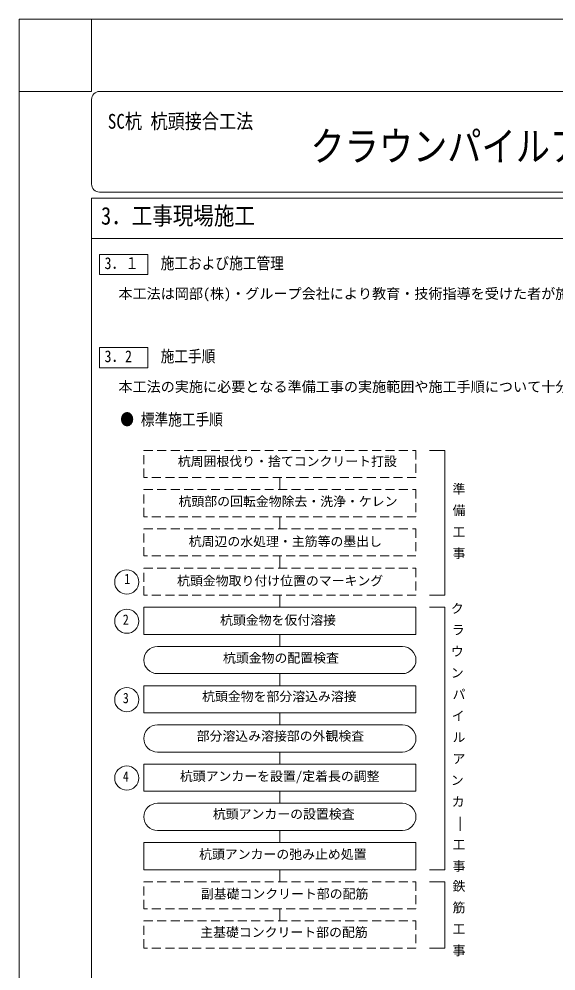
# Model space of a CAD drawing. Units: millimetres, scale not verified. Extents: x -29700 to 29700, y -21000 to 21000.
# Drawn here: x -29700 to -16365, y -2654 to 21000 of the extents above; entities that cross this region are included whole.
import ezdxf
from ezdxf.enums import TextEntityAlignment as Align

# ---------------------------------------------------------------- set-up
doc = ezdxf.new("R2010")
doc.units = ezdxf.units.MM
doc.header["$LTSCALE"] = 70
doc.linetypes.add('USER3', pattern=[4.7625, 3.175, -1.5875])
doc.layers.add('0-1_01_TITLE', color=7, linetype='Continuous')
doc.layers.add('0-4_02_TEXT', color=7, linetype='Continuous')
for name, color, linetype, lineweight in [('0-3_DEFPOINTS', 7, 'Continuous', 18), ('0-5_05_SUNPOU', 3, 'Continuous', 18), ('0-8_00_WAKU', 9, 'Continuous', 18), ('0-A_09_KAKOMI', 7, 'Continuous', 5)]:
    doc.layers.add(name, color=color, linetype=linetype, lineweight=lineweight)
doc.styles.add('ＭＳ ゴシック', font='')
doc.styles.get('ＭＳ ゴシック').set_extended_font_data('MS Gothic')

msp = doc.modelspace()

# ---------------------------------------------------------------- linework, layer by layer
at = {"layer": '0-3_DEFPOINTS'}
for p, q in [((-29700, 21000), (29700, 21000)), ((-29700, 21000), (-29700, -21000)), ((-27900, 21000), (-27900, 19200)), ((-29700, 19200), (-27900, 19200))]:
    msp.add_line(p, q, dxfattribs=at)
at = {"layer": '0-5_05_SUNPOU'}
for p, q in [((-23220.43, 9606.19), (-23220.43, 9306.19)), ((-23220.43, 8631.86), (-23220.43, 8331.86)), ((-23220.43, 7657.53), (-23220.43, 7357.53)), ((-23220.43, 6683.2), (-23220.43, 6383.2)), ((-19508.7, 6683.2), (-19122.89, 6683.2)), ((-23220.43, 5708.88), (-23220.43, 5408.88)), ((-26261.78, 5408.88), (-20179.08, 5408.88)), ((-20179.08, 4734.55), (-26261.78, 4734.55)), ((-23220.43, 4734.55), (-23220.43, 4434.55)), ((-23220.43, 3760.22), (-23220.43, 3460.22)), ((-26261.78, 3460.22), (-20179.08, 3460.22)), ((-20179.08, 2785.89), (-26261.78, 2785.89)), ((-23220.43, 2785.89), (-23220.43, 2485.89)), ((-23220.43, 1811.56), (-23220.43, 1511.56)), ((-26261.78, 1511.56), (-20179.08, 1511.56)), ((-20179.08, 837.24), (-26261.78, 837.24)), ((-23220.43, 837.24), (-23220.43, 537.24)), ((-23220.43, -137.09), (-23220.43, -437.09)), ((-19508.7, -137.09), (-19122.89, -137.09)), ((-23220.43, -1111.42), (-23220.43, -1411.42)), ((-19508.7, -2085.75), (-19122.89, -2085.75))]:
    msp.add_line(p, q, dxfattribs=at)
at = {"layer": '0-5_05_SUNPOU', "linetype": 'USER3'}
for points in [[(-26598.94, 10280.52), (-19841.91, 10280.52), (-19841.91, 9606.19), (-26598.94, 9606.19)], [(-26598.94, 9306.19), (-19841.91, 9306.19), (-19841.91, 8631.86), (-26598.94, 8631.86)], [(-26598.94, 8331.86), (-19841.91, 8331.86), (-19841.91, 7657.53), (-26598.94, 7657.53)], [(-26598.94, 7357.53), (-19841.91, 7357.53), (-19841.91, 6683.2), (-26598.94, 6683.2)], [(-26598.94, -437.09), (-19841.91, -437.09), (-19841.91, -1111.42), (-26598.94, -1111.42)], [(-26598.94, -1411.42), (-19841.91, -1411.42), (-19841.91, -2085.75), (-26598.94, -2085.75)]]:
    msp.add_lwpolyline(points, close=True, dxfattribs=at)
at = {"layer": '0-5_05_SUNPOU'}
for points in [[(-19508.7, 10280.52), (-19122.89, 10280.52), (-19122.89, 6683.2)], [(-19508.7, 6383.2), (-19122.89, 6383.2), (-19122.89, -137.09)], [(-19508.7, -437.09), (-19122.89, -437.09), (-19122.89, -2085.75)]]:
    msp.add_lwpolyline(points, dxfattribs=at)
for points in [[(-26598.94, 6383.2), (-19841.91, 6383.2), (-19841.91, 5708.88), (-26598.94, 5708.88)], [(-26598.94, 4434.55), (-19841.91, 4434.55), (-19841.91, 3760.22), (-26598.94, 3760.22)], [(-26598.94, 2485.89), (-19841.91, 2485.89), (-19841.91, 1811.56), (-26598.94, 1811.56)], [(-26598.94, 537.24), (-19841.91, 537.24), (-19841.91, -137.09), (-26598.94, -137.09)]]:
    msp.add_lwpolyline(points, close=True, dxfattribs=at)
for centre in [(-27024.59, 7010.99), (-27024.59, 6036.66), (-27024.59, 4088), (-27024.59, 2139.35)]:
    msp.add_circle(centre, 300, dxfattribs=at)
for centre, start, end in [((-26261.78, 5071.71), 90, 270), ((-20179.08, 5071.71), 270, 90), ((-26261.78, 3123.06), 90, 270), ((-20179.08, 3123.06), 270, 90), ((-26261.78, 1174.4), 90, 270), ((-20179.08, 1174.4), 270, 90)]:
    msp.add_arc(centre, 337.16, start, end, dxfattribs=at)
at = {"layer": '0-8_00_WAKU'}
for p, q in [((-27700, 19200), (27700, 19200)), ((-27900, 16900), (-27900, 19000)), ((-27700, 16700), (27700, 16700)), ((-27900, -16700), (-27900, 16550)), ((-27900, 16550), (27900, 16550)), ((-27900, 15550), (27900, 15550))]:
    msp.add_line(p, q, dxfattribs=at)
for centre, start, end in [((-27700, 19000), 90, 180), ((-27700, 16900), 180, 270)]:
    msp.add_arc(centre, 200, start, end, dxfattribs=at)
at = {"layer": '0-A_09_KAKOMI'}
for p, q in [((-26500, 15150), (-27700, 15150)), ((-27700, 14650), (-27700, 15150)), ((-26500, 14650), (-26500, 15150)), ((-26500, 14650), (-27700, 14650)), ((-26500, 12836.91), (-27700, 12836.91)), ((-27700, 12336.91), (-27700, 12836.91)), ((-26500, 12336.91), (-26500, 12836.91)), ((-26500, 12336.91), (-27700, 12336.91))]:
    msp.add_line(p, q, dxfattribs=at)

# ---------------------------------------------------------------- texts
at = {"layer": '0-1_01_TITLE', "style": 'ＭＳ ゴシック', "width": 0.85}
for s, height, p in [('SC杭 杭頭接合工法', 366.6, (-27495.82, 18165.47)), ('クラウンパイルアンカー工法\u3000標準図', 733.1, (-22463.64, 17252.1)), ('3．工事現場施工', 439.9, (-27665.31, 15758.12))]:
    msp.add_text(s, height=height, dxfattribs=at).set_placement(p, align=Align.BOTTOM_LEFT)
at = {"layer": '0-4_02_TEXT', "style": 'ＭＳ ゴシック', "width": 0.85}
for s, height, p in [('3．１', 293.3, (-27575.15, 14698.67)), ('施工および施工管理', 293.3, (-26182.71, 14698.67)), ('施工手順', 293.3, (-26182.71, 12385.58)), ('3．2', 293.3, (-27575.15, 12385.58)), ('● 標準施工手順', 293.3, (-27186.65, 10816.16)), ('1', 256.6, (-27086.06, 6882.43)), ('2', 256.6, (-27122.39, 5871.82)), ('3', 256.6, (-27122.39, 3923.16)), ('4', 256.6, (-27122.39, 1974.51))]:
    msp.add_text(s, height=height, dxfattribs=at).set_placement(p, align=Align.BOTTOM_LEFT)
at = {"layer": '0-4_02_TEXT', "style": 'ＭＳ ゴシック'}
for s, height, p in [('本工法は岡部(株)・グループ会社により教育・技術指導を受けた者が施工及び施工管理を実施する。', 256.6, (-27231.23, 13971.67)), ('本工法の実施に必要となる準備工事の実施範囲や施工手順について十分に協議する。', 256.6, (-27231.23, 11658.58)), ('杭周囲根伐り・捨てコンクリート打設', 234.6, (-25757.21, 9822.41)), ('準', 234.6, (-18933.32, 9135.81)), ('杭頭部の回転金物除去・洗浄・ケレン', 234.6, (-25739.11, 8827.1)), ('備', 234.6, (-18933.32, 8602.48)), ('工', 234.6, (-18933.32, 8069.15)), ('杭周辺の水処理・主筋等の墨出し', 234.6, (-25485.76, 7831.8)), ('事', 234.6, (-18933.32, 7535.81)), ('杭頭金物取り付け位置のマーキング', 234.6, (-25775.3, 6854.59)), ('ク', 234.6, (-18975.99, 6165.44)), ('杭頭金物を仮付溶接', 234.6, (-24707.61, 5877.37)), ('ラ', 234.6, (-18954.65, 5632.11)), ('杭頭金物の配置検査', 234.6, (-24635.22, 4936.36)), ('ウ', 234.6, (-18975.99, 5098.78)), ('ン', 234.6, (-18975.99, 4565.44)), ('杭頭金物を部分溶込み溶接', 234.6, (-25154.37, 3980.43)), ('パ', 234.6, (-18933.32, 4032.11)), ('イ', 234.6, (-18954.65, 3498.78)), ('部分溶込み溶接部の外観検査', 234.6, (-25288.56, 2996.36)), ('ル', 234.6, (-18933.32, 2965.44)), ('ア', 234.6, (-18933.32, 2432.11)), ('杭頭アンカーを設置/定着長の調整', 234.6, (-25706.04, 1997.39)), ('ン', 234.6, (-18975.99, 1898.78)), ('カ\u3000', 234.6, (-18954.65, 1365.44)), ('杭頭アンカーの設置検査', 234.6, (-24885.99, 1058.05)), ('|', 234.6, (-18822.79, 844.54)), ('工', 234.6, (-18933.32, 298.78)), ('杭頭アンカーの弛み止め処置', 234.6, (-25228.92, 59.08)), ('事', 234.6, (-18933.32, -234.56)), ('鉄', 234.6, (-18933.32, -733.06)), ('副基礎コンクリート部の配筋', 234.6, (-25184.19, -924.99)), ('筋', 234.6, (-18933.32, -1266.39)), ('主基礎コンクリート部の配筋', 234.6, (-25199.1, -1879.23)), ('工', 234.6, (-18933.32, -1799.72)), ('事', 234.6, (-18933.32, -2333.06))]:
    msp.add_text(s, height=height, dxfattribs=at).set_placement(p, align=Align.BOTTOM_LEFT)

doc.saveas('drawing.dxf')
